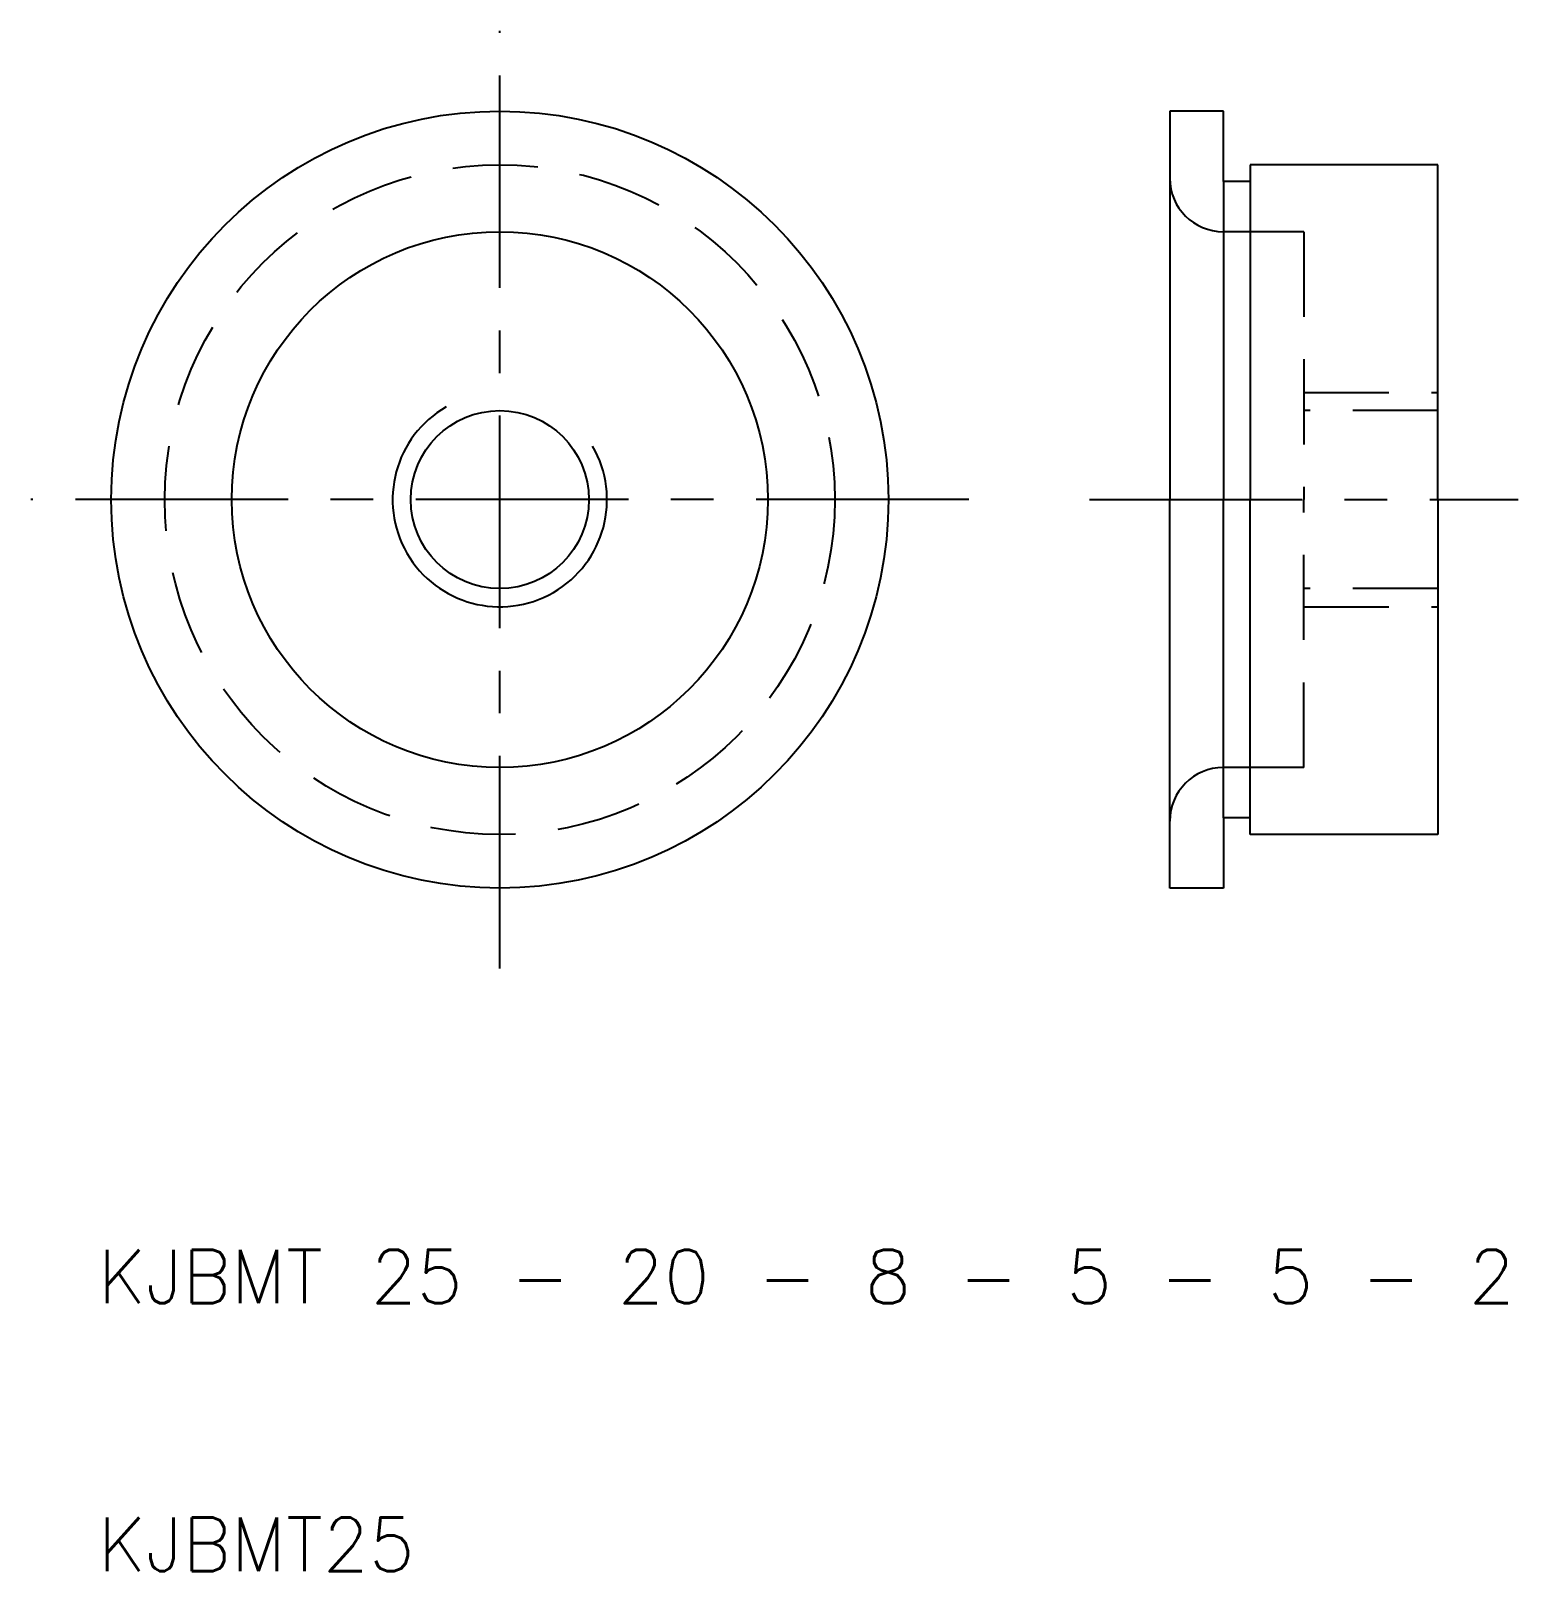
# Model space of a CAD drawing. Extents: x 7.5 to 63, y 10 to 67.5.
import ezdxf

# ---------------------------------------------------------------- set-up
doc = ezdxf.new("R2010")
doc.units = 0
doc.header["$LTSCALE"] = 0.25
doc.linetypes.add('CENTER', pattern=[50.8, 31.75, -6.35, 6.35, -6.35])
doc.linetypes.add('DASHED', pattern=[19.05, 12.7, -6.35])
doc.layers.get('0').update_dxf_attribs({"linetype": 'CONTINUOUS'})
doc.layers.add('CENTER', color=1, linetype='CENTER')
doc.styles.get("Standard").update_dxf_attribs({"font": 'txt.shx', "bigfont": 'extfont.shx'})

msp = doc.modelspace()

# ---------------------------------------------------------------- linework, layer by layer
for p, q in [((50, 64.5), (50, 50)), ((52, 64.5), (50, 64.5)), ((52, 61.875), (52, 64.5)), ((60, 62.5), (53, 62.5)), ((53, 62.5), (53, 61.875)), ((60, 50), (60, 62.5)), ((52, 61.875), (52, 50)), ((53, 61.875), (52, 61.875)), ((53, 61.875), (53, 50)), ((50, 35.5), (50, 50)), ((52, 38.125), (52, 50)), ((53, 38.125), (53, 50)), ((60, 50), (60, 37.5)), ((52, 38.125), (52, 35.5)), ((53, 38.125), (52, 38.125)), ((53, 37.5), (53, 38.125)), ((60, 37.5), (53, 37.5)), ((52, 35.5), (50, 35.5))]:
    msp.add_line(p, q)
at = {"color": 3, "linetype": 'DASHED'}
for p, q in [((55, 60), (52, 60)), ((55, 60), (55, 50)), ((55, 54), (60, 54)), ((60, 53.3235), (55, 53.3235)), ((55, 40), (55, 50)), ((60, 46.6765), (55, 46.6765)), ((55, 46), (60, 46)), ((55, 40), (52, 40))]:
    msp.add_line(p, q, dxfattribs=at)
for radius in [14.5, 10, 3.3235]:
    msp.add_circle((25, 50), radius)
msp.add_circle((25, 50), 12.5, dxfattribs=at)
for centre, start, end in [((52, 62), 180, 270), ((52, 38), 90, 180)]:
    msp.add_arc(centre, 2, start, end, dxfattribs=at)
at = {"color": 3}
msp.add_arc((25, 50), 4, 120, 30, dxfattribs=at)
at = {"layer": 'CENTER', "color": 1, "linetype": 'CENTER'}
for p, q in [((25, 32.5), (25, 67.5)), ((42.5, 50), (7.5, 50)), ((47, 50), (63, 50))]:
    msp.add_line(p, q, dxfattribs=at)

# ---------------------------------------------------------------- texts
for s, p in [('KJBMT 25 - 20 - 8 - 5 - 5 - 2', (10, 20)), ('KJBMT25', (10, 10))]:
    msp.add_text(s, height=2).set_placement(p)

doc.saveas('drawing.dxf')
